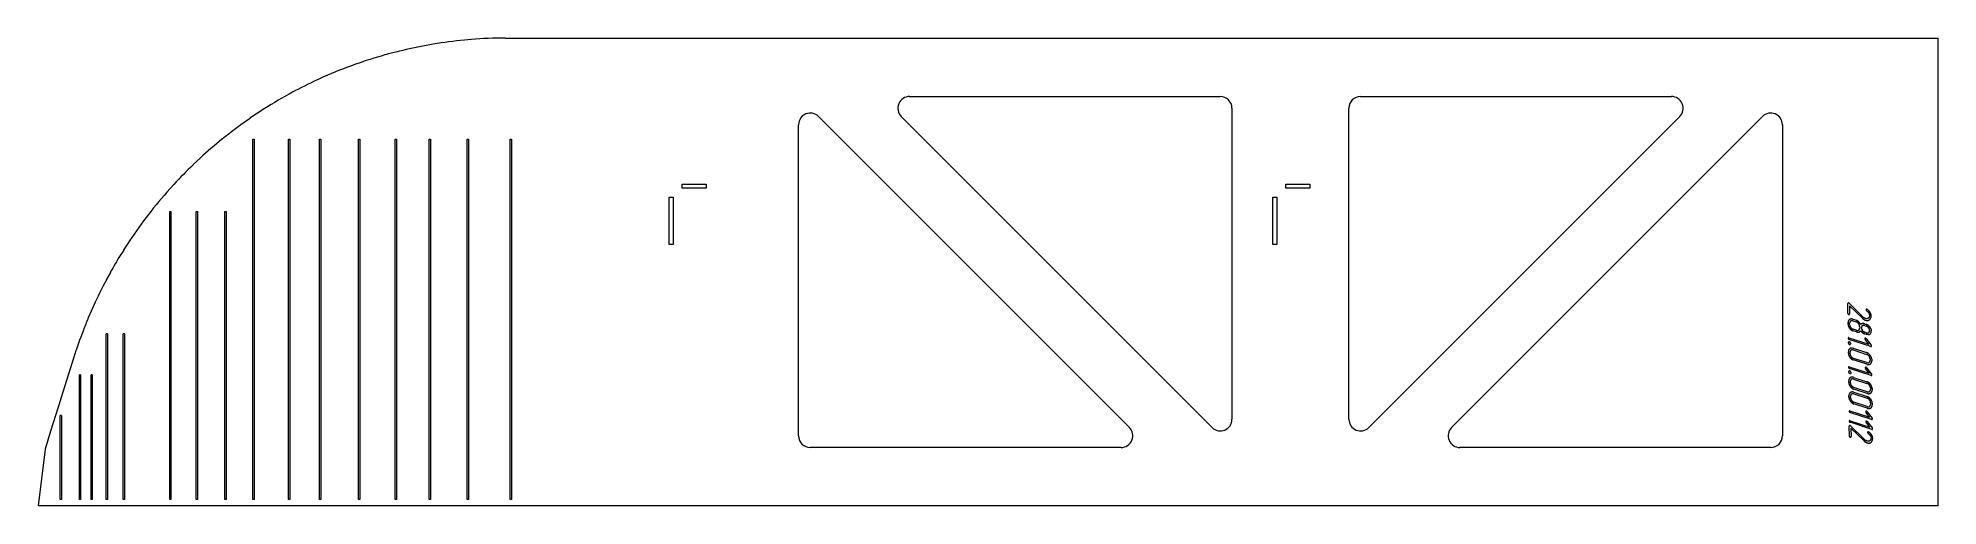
# Model space of a CAD drawing. Header units: millimetres. Extents: x 0 to 1625, y 0 to 400.
import ezdxf

# ---------------------------------------------------------------- set-up
doc = ezdxf.new("R2010")
doc.units = ezdxf.units.MM
doc.linetypes.add('K5LT_BASIC', pattern=[0])
doc.layers.add('Engraving', color=7, linetype='Continuous')

msp = doc.modelspace()

# ---------------------------------------------------------------- linework, layer by layer
at = {"color": 143, "linetype": 'K5LT_BASIC', "lineweight": 15, "true_color": 0x33acca}
for p, q in [((335.1, 394.2), (332.1, 393.7)), ((338.1, 394.8), (335.1, 394.2)), ((335.1, 394.2), (335.1, 394.2)), ((367.7, 398.5), (364.7, 398.2)), ((370.7, 398.8), (367.7, 398.5)), ((367.7, 398.5), (367.7, 398.5)), ((399.5, 400), (404.3, 400)), ((404.4, 400), (404.3, 400)), ((404.4, 400), (1625.1, 400)), ((1625.1, 0), (1625.1, 400)), ((274.6, 378.6), (271.6, 377.6)), ((274.6, 378.6), (274.7, 378.6)), ((277.7, 379.6), (274.7, 378.6)), ((306.1, 388), (303.1, 387.3)), ((309.1, 388.8), (306.1, 388)), ((306.1, 388), (306.1, 388)), ((241.3, 365.3), (238.3, 363.9)), ((244.3, 366.7), (241.3, 365.3)), ((241.3, 365.3), (241.3, 365.3)), ((214.7, 352), (211.7, 350.3)), ((214.7, 352), (214.8, 352)), ((217.7, 353.6), (214.8, 352)), ((745.4, 350), (1011.2, 350)), ((1131.2, 350), (1397.1, 350)), ((184.3, 333.4), (181.3, 331.4)), ((187.3, 335.4), (184.3, 333.4)), ((184.3, 333.4), (184.3, 333.4)), ((650.5, 60), (650.5, 325.9)), ((667.6, 332.9), (933.5, 67.1)), ((1004.2, 67.1), (738.3, 332.9)), ((1021.2, 340), (1021.2, 74.1)), ((1121.2, 74.1), (1121.2, 340)), ((1404.2, 332.9), (1138.3, 67.1)), ((1209, 67.1), (1474.9, 332.9)), ((1492, 325.9), (1492, 60)), ((160.4, 315.8), (157.4, 313.5)), ((163.4, 318.2), (160.4, 315.9)), ((160.4, 315.8), (160.4, 315.9)), ((135.8, 294.6), (132.8, 291.8)), ((138.8, 297.4), (135.8, 294.6)), ((135.8, 294.6), (135.8, 294.6)), ((113.1, 271.5), (110.1, 268.1)), ((113.1, 271.5), (113.2, 271.6)), ((116.1, 274.8), (113.2, 271.6)), ((539.7, 223.4), (539.7, 263.9)), ((539.7, 263.9), (543.2, 263.9)), ((543.2, 263.9), (543.2, 223.4)), ((551, 271.7), (551, 275.2)), ((551, 275.2), (571.5, 275.2)), ((571.5, 271.7), (551, 271.7)), ((571.5, 275.2), (571.5, 271.7)), ((1056, 223.4), (1056, 263.9)), ((1056, 263.9), (1059.5, 263.9)), ((1059.5, 263.9), (1059.5, 223.4)), ((1067.3, 271.7), (1067.3, 275.2)), ((1067.3, 275.2), (1087.8, 275.2)), ((1087.8, 271.7), (1067.3, 271.7)), ((1087.8, 275.2), (1087.8, 271.7)), ((73.3, 218.8), (70.3, 214.1)), ((73.3, 218.8), (73.4, 219.1)), ((76.3, 223.6), (73.4, 219.1)), ((543.2, 223.4), (539.7, 223.4)), ((1059.5, 223.4), (1056, 223.4)), ((61.9, 199.6), (59, 194.2)), ((58.8, 194), (55.8, 188.3)), ((58.8, 194), (59, 194.2)), ((45.8, 167.2), (42.7, 160.3)), ((48.9, 174.1), (46.1, 167.7)), ((38.8, 150.3), (36.2, 143)), ((35.6, 141.8), (32.6, 133.3)), ((30.8, 128), (19.5, 91.8)), ((19.5, 91.7), (10.8, 64)), ((19.5, 91.7), (19.5, 91.8)), ((10.8, 64), (6, 48.7)), ((926.4, 50), (660.5, 50)), ((1482, 50), (1216.1, 50)), ((6, 48.7), (0, 0)), ((19.5, 0), (0, 0)), ((19.5, 0), (19.5, 0)), ((35.6, 0), (19.5, 0)), ((36.2, 0), (35.6, 0)), ((45.8, 0), (36.2, 0)), ((46.1, 0), (45.8, 0)), ((58.8, 0), (46.1, 0)), ((59, 0), (58.8, 0)), ((73.3, 0), (59, 0)), ((73.4, 0), (73.3, 0)), ((113.1, 0), (73.4, 0)), ((113.2, 0), (113.1, 0)), ((135.8, 0), (113.2, 0)), ((160.4, 0), (135.8, 0)), ((135.8, 0), (135.8, 0)), ((184.3, 0), (160.4, 0)), ((160.4, 0), (160.4, 0)), ((214.7, 0), (184.3, 0)), ((184.3, 0), (184.3, 0)), ((214.8, 0), (214.7, 0)), ((241.3, 0), (214.8, 0)), ((274.6, 0), (241.3, 0)), ((241.3, 0), (241.3, 0)), ((274.7, 0), (274.6, 0)), ((306.1, 0), (274.7, 0)), ((335.1, 0), (306.1, 0)), ((306.1, 0), (306.1, 0)), ((335.1, 0), (335.1, 0)), ((367.7, 0), (335.1, 0)), ((367.7, 0), (367.7, 0)), ((404.3, 0), (367.7, 0)), ((404.3, 0), (404.4, 0)), ((1625.1, 0), (404.4, 0))]:
    msp.add_line(p, q, dxfattribs=at)
for centre, start, end in [((745.4, 340), 90, 225), ((1011.2, 340), 0, 90), ((1131.2, 340), 90, 180), ((1397.1, 340), 315, 90), ((660.5, 325.9), 45, 180), ((1482, 325.9), 0, 135), ((926.4, 60), 270, 45), ((1011.2, 74.1), 225, 0), ((1131.2, 74.1), 180, 315), ((1216.1, 60), 135, 270), ((660.5, 60), 180, 270), ((1482, 60), 270, 0)]:
    msp.add_arc(centre, 10, start, end, dxfattribs=at)
for centre, major_axis, ratio, start_param, end_param in [((401.7, 13), (-387.6, 0), 0.998387, 4.892912, 4.953565), ((401.7, 13), (-387.6, 0), 0.998355, 4.80806, 4.877174), ((401.7, 13), (-387.7, 0), 0.998242, 4.718171, 4.792496), ((401.7, 13), (-387.7, 0), 0.998282, 5.054602, 5.130465), ((401.7, 13), (-387.6, 0), 0.998355, 4.969563, 5.038191), ((401.7, 13), (-387.7, 0), 0.998217, 5.147496, 5.206879), ((401.8, 13), (-387.8, 0), 0.998028, 5.224578, 5.29836), ((401.8, 13), (-387.8, 0), 0.997852, 5.317086, 5.374481), ((401.9, 13), (-388, 0), 0.99753, 5.394293, 5.457657), ((402, 13), (-388.1, 0), 0.997089, 5.478965, 5.540247), ((402.3, 13), (-388.6, 0), 0.995945, 5.563462, 5.707745), ((402.9, 13), (-389.3, 0), 0.994007, 5.736893, 5.77997), ((403.8, 13), (-390.4, 0), 0.991403, 5.813124, 5.853947), ((405.7, 13), (-392.4, 0), 0.986153, 5.892864, 5.920528), ((410.4, 13), (-397.5, 0), 0.973534, 5.967105, 5.981468)]:
    msp.add_ellipse(centre, major_axis=major_axis, ratio=ratio, start_param=start_param, end_param=end_param, dxfattribs=at)
for points in [[(45.8, 167.2), (45.8, 167.3), (45.9, 167.4), (46, 167.6), (46.1, 167.7)], [(35.6, 141.8), (35.7, 142), (35.9, 142.4), (36.1, 142.8), (36.2, 143)]]:
    msp.add_open_spline(points, degree=3, dxfattribs=at)
at = {"layer": 'Engraving', "color": 143, "linetype": 'K5LT_BASIC', "lineweight": 15, "true_color": 0x33acca}
for p, q in [((183.8, 5.4), (183.8, 313.6)), ((183.8, 313.6), (184.8, 313.6)), ((184.8, 313.6), (184.8, 5.4)), ((214.3, 5.4), (214.3, 313.6)), ((214.3, 313.6), (215.3, 313.6)), ((215.3, 313.6), (215.3, 5.4)), ((240.8, 5.4), (240.8, 313.6)), ((240.8, 313.6), (241.8, 313.6)), ((241.8, 313.6), (241.8, 5.4)), ((274.2, 5.4), (274.2, 313.6)), ((274.2, 313.6), (275.2, 313.6)), ((275.2, 313.6), (275.2, 5.4)), ((305.6, 5.4), (305.6, 313.6)), ((305.6, 313.6), (306.6, 313.6)), ((306.6, 313.6), (306.6, 5.4)), ((334.6, 5.4), (334.6, 313.6)), ((334.6, 313.6), (335.6, 313.6)), ((335.6, 313.6), (335.6, 5.4)), ((367.2, 5.4), (367.2, 313.6)), ((367.2, 313.6), (368.2, 313.6)), ((368.2, 313.6), (368.2, 5.4)), ((403.9, 5.4), (403.9, 313.6)), ((403.9, 313.6), (404.9, 313.6)), ((404.9, 313.6), (404.9, 5.4)), ((112.7, 5.4), (112.7, 251.7)), ((112.7, 251.7), (113.7, 251.7)), ((113.7, 251.7), (113.7, 5.4)), ((135.3, 5.4), (135.3, 251.7)), ((135.3, 251.7), (136.3, 251.7)), ((136.3, 251.7), (136.3, 5.4)), ((159.9, 5.4), (159.9, 251.7)), ((159.9, 251.7), (160.9, 251.7)), ((160.9, 251.7), (160.9, 5.4)), ((1548, 164.5), (1547.8, 173)), ((1549, 173.3), (1560.9, 161.6)), ((1549.3, 171.2), (1549.4, 164.1)), ((1560.1, 160.7), (1549.3, 171.2)), ((1564.2, 168.2), (1564.4, 168)), ((58.4, 5.4), (58.4, 147.2)), ((59.4, 147.2), (58.4, 147.2)), ((59.4, 147.2), (59.4, 5.4)), ((72.9, 5.4), (72.9, 147.2)), ((73.9, 147.2), (72.9, 147.2)), ((73.9, 147.2), (73.9, 5.4)), ((1548.1, 155.4), (1548.1, 156.8)), ((1549.5, 154.9), (1549.5, 156.3)), ((1552.3, 159.6), (1555.1, 158.7)), ((1552.3, 158.2), (1555.2, 157.3)), ((1555.2, 150.2), (1552.4, 151.1)), ((1555.3, 148.8), (1552.4, 149.7)), ((1558, 153.5), (1558.1, 152.1)), ((1560.9, 161.6), (1561.5, 161.1)), ((1561.5, 161.1), (1562, 160.7)), ((1562.3, 155.7), (1563.7, 155.2)), ((1562.3, 154.3), (1563.7, 153.8)), ((1563.8, 148.1), (1562.4, 148.6)), ((1563.8, 146.7), (1562.4, 147.2)), ((1564.3, 146.5), (1563.8, 146.7)), ((1564.7, 146.5), (1564.3, 146.5)), ((1565.5, 146.4), (1564.7, 146.5)), ((1567.7, 151.3), (1568, 150.5)), ((1568, 150.5), (1568, 150)), ((1568, 150), (1568, 149.6)), ((1548.4, 130.5), (1548.4, 131.9)), ((1548.9, 143.8), (1565.8, 138.4)), ((1567.5, 136.4), (1548.9, 142.4)), ((1549.8, 130), (1549.8, 131.4)), ((1552.6, 134.8), (1564, 131.1)), ((1552.6, 133.4), (1564, 129.6)), ((1565.8, 138.4), (1562.7, 142.4)), ((1563.6, 143.1), (1568, 137.4)), ((1549.2, 119), (1566.1, 113.5)), ((1567.8, 111.5), (1549.3, 117.5)), ((1564.1, 122.5), (1552.7, 126.2)), ((1564.1, 121.1), (1552.7, 124.8)), ((1566.1, 113.5), (1563, 117.5)), ((1564, 118.2), (1568.3, 112.6)), ((1566.9, 125.9), (1566.9, 124.4)), ((1568.4, 125.4), (1568.4, 124)), ((35.4, 5.4), (35.4, 112.1)), ((36.4, 112.1), (35.4, 112.1)), ((36.4, 112.1), (36.4, 5.4)), ((45.4, 5.4), (45.4, 112.1)), ((46.4, 112.1), (45.4, 112.1)), ((46.4, 112.1), (46.4, 5.4)), ((1548.7, 105.6), (1548.7, 107)), ((1550.1, 105.1), (1550.1, 106.6)), ((1552.9, 109.9), (1564.3, 106.2)), ((1552.9, 108.5), (1564.3, 104.8)), ((1564.4, 97.6), (1553, 101.4)), ((1564.5, 96.2), (1553, 99.9)), ((1567.2, 101), (1567.3, 99.6)), ((1568.7, 100.5), (1568.7, 99.1)), ((1548.9, 92.9), (1548.8, 94.3)), ((1549.7, 81.4), (1566.6, 75.9)), ((1550.3, 92.5), (1550.3, 93.9)), ((1553.1, 97.2), (1564.5, 93.5)), ((1553.1, 95.8), (1564.5, 92.1)), ((1564.6, 84.9), (1553.2, 88.7)), ((1564.6, 83.5), (1553.2, 87.2)), ((1567.4, 88.3), (1567.4, 86.9)), ((1568.8, 87.8), (1568.8, 86.4)), ((19, 5.4), (19, 77.4)), ((20, 77.4), (19, 77.4)), ((20, 77.4), (20, 5.4)), ((1549.3, 59.8), (1549.2, 68.3)), ((1568.3, 73.9), (1549.7, 80)), ((1549.8, 72.9), (1566.7, 67.5)), ((1568.4, 65.5), (1549.8, 71.5)), ((1550.3, 68.5), (1562.2, 56.8)), ((1561.5, 55.9), (1550.6, 66.5)), ((1550.6, 66.5), (1550.7, 59.3)), ((1566.6, 75.9), (1563.5, 80)), ((1566.7, 67.5), (1563.6, 71.5)), ((1564.4, 80.6), (1568.8, 75)), ((1564.5, 72.2), (1568.9, 66.5)), ((1562.2, 56.8), (1562.8, 56.3)), ((1562.8, 56.3), (1563.3, 56)), ((1565.5, 63.4), (1565.8, 63.3)), ((20, 5.4), (19, 5.4)), ((36.4, 5.4), (35.4, 5.4)), ((46.4, 5.4), (45.4, 5.4)), ((59.4, 5.4), (58.4, 5.4)), ((73.9, 5.4), (72.9, 5.4)), ((113.7, 5.4), (112.7, 5.4)), ((136.3, 5.4), (135.3, 5.4)), ((160.9, 5.4), (159.9, 5.4)), ((184.8, 5.4), (183.8, 5.4)), ((215.3, 5.4), (214.3, 5.4)), ((241.8, 5.4), (240.8, 5.4)), ((275.2, 5.4), (274.2, 5.4)), ((306.6, 5.4), (305.6, 5.4)), ((335.6, 5.4), (334.6, 5.4)), ((368.2, 5.4), (367.2, 5.4)), ((404.9, 5.4), (403.9, 5.4))]:
    msp.add_line(p, q, dxfattribs=at)
for points in [[(1548.1, 173.4), (1547.8, 173.3), (1547.8, 173)], [(1548, 164.5), (1548, 164.2), (1548.2, 163.9)], [(1548.6, 173.5), (1548.3, 173.6), (1548.1, 173.4)], [(1548.2, 163.9), (1548.4, 163.7), (1548.7, 163.6)], [(1549, 173.3), (1548.8, 173.4), (1548.6, 173.5)], [(1548.7, 163.6), (1548.9, 163.5), (1549.2, 163.7)], [(1549.2, 163.7), (1549.4, 163.8), (1549.4, 164.1)], [(1563.7, 168.1), (1563.5, 168), (1563.5, 167.7)], [(1563.5, 167.7), (1563.5, 167.4), (1563.6, 167.2)], [(1563.6, 167.2), (1563.7, 167), (1564, 166.9)], [(1564.2, 168.2), (1563.9, 168.3), (1563.7, 168.1)], [(1564, 166.9), (1565.3, 165.9), (1565.9, 164.9)], [(1567.1, 165.3), (1566.2, 166.9), (1564.4, 168)], [(1565.9, 164.9), (1566.4, 163.9), (1566.4, 162.9)], [(1566.4, 162.9), (1566.4, 162.2), (1566.2, 161.6)], [(1567.9, 162.5), (1567.9, 164), (1567.1, 165.3)], [(1549.3, 159.3), (1548, 158.4), (1548.1, 156.8)], [(1548.1, 155.4), (1548.1, 153.6), (1549.4, 151.9)], [(1552.3, 159.6), (1550.5, 160.2), (1549.3, 159.3)], [(1549.4, 151.9), (1550.6, 150.3), (1552.4, 149.7)], [(1550.3, 158), (1549.5, 157.4), (1549.5, 156.3)], [(1549.5, 154.9), (1549.5, 153.7), (1550.4, 152.6)], [(1552.3, 158.2), (1551.1, 158.6), (1550.3, 158)], [(1550.4, 152.6), (1551.2, 151.5), (1552.4, 151.1)], [(1557.2, 157.4), (1556.2, 158.4), (1555.1, 158.7)], [(1557.2, 155.8), (1556.3, 156.9), (1555.2, 157.3)], [(1555.2, 150.2), (1556.4, 149.8), (1557.2, 150.3)], [(1555.3, 148.8), (1556.5, 148.4), (1557.5, 148.7)], [(1559, 155.2), (1558.2, 156.5), (1557.2, 157.4)], [(1558, 153.5), (1558, 154.7), (1557.2, 155.8)], [(1557.2, 150.3), (1558.1, 150.9), (1558.1, 152.1)], [(1557.5, 148.7), (1558.6, 149), (1559, 149.8)], [(1560.4, 155.9), (1559.5, 155.7), (1559, 155.2)], [(1559, 149.8), (1559.7, 148.8), (1560.5, 148.1)], [(1560.3, 154.1), (1559.5, 153.5), (1559.5, 152.4)], [(1559.5, 152.4), (1559.5, 151.2), (1560.3, 150.1)], [(1560.1, 160.7), (1561, 159.9), (1561.7, 159.4)], [(1562.3, 154.3), (1561.1, 154.6), (1560.3, 154.1)], [(1560.3, 150.1), (1561.1, 149), (1562.4, 148.6)], [(1562.3, 155.7), (1561.3, 156), (1560.4, 155.9)], [(1560.5, 148.1), (1561.3, 147.5), (1562.4, 147.2)], [(1561.7, 159.4), (1562.4, 159), (1563, 158.8)], [(1563, 160.2), (1562.5, 160.4), (1562, 160.7)], [(1565.5, 160.6), (1564.5, 159.8), (1563, 160.2)], [(1563, 158.8), (1565.1, 158.1), (1566.5, 159.3)], [(1566.8, 153), (1565.4, 154.7), (1563.7, 155.2)], [(1565.8, 152.3), (1564.9, 153.4), (1563.7, 153.8)], [(1563.8, 148.1), (1565, 147.7), (1565.8, 148.3)], [(1566.2, 161.6), (1565.9, 161), (1565.5, 160.6)], [(1565.5, 146.4), (1566.2, 146.5), (1566.8, 146.9)], [(1566.6, 150), (1566.6, 151.2), (1565.8, 152.3)], [(1565.8, 148.3), (1566.6, 148.8), (1566.6, 150)], [(1566.5, 159.3), (1567.9, 160.4), (1567.9, 162.5)], [(1567.7, 151.3), (1567.4, 152.2), (1566.8, 153)], [(1566.8, 146.9), (1568.1, 147.8), (1568, 149.6)], [(1548.4, 143.8), (1548.2, 143.5), (1548.2, 143.4)], [(1548.2, 143.4), (1548.2, 143), (1548.4, 142.8)], [(1548.6, 140.2), (1548.3, 140), (1548.3, 139.5)], [(1548.3, 139.5), (1548.3, 139), (1548.6, 138.6)], [(1548.9, 143.8), (1548.6, 144), (1548.4, 143.8)], [(1548.4, 142.8), (1548.6, 142.5), (1548.9, 142.4)], [(1549.6, 134.4), (1548.3, 133.5), (1548.4, 131.9)], [(1548.4, 130.5), (1548.4, 128.7), (1549.7, 127)], [(1549.3, 140.2), (1548.9, 140.4), (1548.6, 140.2)], [(1548.6, 138.6), (1549, 138.2), (1549.4, 138.1)], [(1550, 139.7), (1549.6, 140.2), (1549.3, 140.2)], [(1549.4, 138.1), (1549.7, 138), (1550.1, 138.2)], [(1552.6, 134.8), (1550.8, 135.4), (1549.6, 134.4)], [(1550.6, 133.1), (1549.8, 132.6), (1549.8, 131.4)], [(1549.8, 130), (1549.8, 128.9), (1550.7, 127.8)], [(1550.4, 138.8), (1550.4, 139.3), (1550, 139.7)], [(1550.1, 138.2), (1550.4, 138.4), (1550.4, 138.8)], [(1552.6, 133.4), (1551.5, 133.7), (1550.6, 133.1)], [(1562.6, 143.4), (1562.4, 143.2), (1562.4, 142.9)], [(1562.4, 142.9), (1562.4, 142.7), (1562.7, 142.4)], [(1563.2, 143.4), (1562.9, 143.5), (1562.6, 143.4)], [(1563.6, 143.1), (1563.3, 143.4), (1563.2, 143.4)], [(1567, 128.8), (1565.7, 130.5), (1564, 131.1)], [(1567.5, 136.4), (1567.8, 136.3), (1568, 136.4)], [(1568.2, 136.9), (1568.2, 137.2), (1568, 137.4)], [(1568, 136.4), (1568.2, 136.6), (1568.2, 136.9)], [(1548.7, 118.9), (1548.5, 118.6), (1548.5, 118.5)], [(1548.5, 118.5), (1548.5, 118.2), (1548.7, 117.9)], [(1548.9, 115.3), (1548.6, 115.1), (1548.6, 114.6)], [(1548.6, 114.6), (1548.6, 114.1), (1548.9, 113.7)], [(1549.2, 119), (1548.9, 119.1), (1548.7, 118.9)], [(1548.7, 117.9), (1548.9, 117.7), (1549.3, 117.5)], [(1549.6, 115.4), (1549.2, 115.5), (1548.9, 115.3)], [(1550.3, 114.9), (1549.9, 115.3), (1549.6, 115.4)], [(1549.7, 127), (1551, 125.4), (1552.7, 124.8)], [(1550.7, 113.9), (1550.7, 114.5), (1550.3, 114.9)], [(1550.4, 113.3), (1550.7, 113.6), (1550.7, 113.9)], [(1550.7, 127.8), (1551.5, 126.6), (1552.7, 126.2)], [(1563, 118.5), (1562.8, 118.4), (1562.8, 118.1)], [(1562.8, 118.1), (1562.8, 117.8), (1563, 117.5)], [(1563.5, 118.6), (1563.2, 118.7), (1563, 118.5)], [(1564, 118.2), (1563.6, 118.5), (1563.5, 118.6)], [(1566.1, 128.1), (1565.2, 129.2), (1564, 129.6)], [(1564.1, 122.5), (1565.3, 122.1), (1566.1, 122.7)], [(1564.1, 121.1), (1565.9, 120.5), (1567.2, 121.4)], [(1566.9, 125.9), (1566.9, 127), (1566.1, 128.1)], [(1566.1, 122.7), (1567, 123.3), (1566.9, 124.4)], [(1568.4, 125.4), (1568.3, 127.2), (1567, 128.8)], [(1567.2, 121.4), (1568.4, 122.2), (1568.4, 124)], [(1549.9, 109.6), (1548.7, 108.7), (1548.7, 107)], [(1548.7, 105.6), (1548.7, 103.8), (1550, 102.2)], [(1548.9, 113.7), (1549.3, 113.4), (1549.7, 113.2)], [(1549.7, 113.2), (1550.1, 113.1), (1550.4, 113.3)], [(1552.9, 109.9), (1551.1, 110.5), (1549.9, 109.6)], [(1550, 102.2), (1551.3, 100.5), (1553, 99.9)], [(1550.9, 108.3), (1550.1, 107.7), (1550.1, 106.6)], [(1550.1, 105.1), (1550.1, 104), (1551, 102.9)], [(1552.9, 108.5), (1551.8, 108.9), (1550.9, 108.3)], [(1551, 102.9), (1551.8, 101.8), (1553, 101.4)], [(1567.3, 104), (1566, 105.6), (1564.3, 106.2)], [(1566.4, 103.3), (1565.5, 104.4), (1564.3, 104.8)], [(1564.4, 97.6), (1565.6, 97.3), (1566.4, 97.8)], [(1567.2, 101), (1567.2, 102.2), (1566.4, 103.3)], [(1566.4, 97.8), (1567.3, 98.4), (1567.3, 99.6)], [(1568.7, 100.5), (1568.6, 102.3), (1567.3, 104)], [(1567.5, 96.5), (1568.7, 97.4), (1568.7, 99.1)], [(1567.8, 111.5), (1568.1, 111.4), (1568.3, 111.6)], [(1568.5, 112), (1568.5, 112.3), (1568.3, 112.6)], [(1568.3, 111.6), (1568.5, 111.7), (1568.5, 112)], [(1550.1, 96.9), (1548.8, 96), (1548.8, 94.3)], [(1548.9, 92.9), (1548.9, 91.1), (1550.2, 89.5)], [(1549.2, 81.4), (1549, 81.1), (1549, 80.9)], [(1549.7, 81.4), (1549.4, 81.5), (1549.2, 81.4)], [(1553.1, 97.2), (1551.3, 97.8), (1550.1, 96.9)], [(1550.2, 89.5), (1551.4, 87.8), (1553.2, 87.2)], [(1551.1, 95.6), (1550.3, 95), (1550.3, 93.9)], [(1550.3, 92.5), (1550.3, 91.3), (1551.1, 90.2)], [(1553.1, 95.8), (1551.9, 96.2), (1551.1, 95.6)], [(1551.1, 90.2), (1552, 89.1), (1553.2, 88.7)], [(1564.5, 96.2), (1566.2, 95.6), (1567.5, 96.5)], [(1567.5, 91.3), (1566.2, 92.9), (1564.5, 93.5)], [(1566.5, 90.6), (1565.7, 91.7), (1564.5, 92.1)], [(1564.6, 84.9), (1565.8, 84.6), (1566.6, 85.1)], [(1564.6, 83.5), (1566.4, 82.9), (1567.6, 83.8)], [(1567.4, 88.3), (1567.4, 89.5), (1566.5, 90.6)], [(1566.6, 85.1), (1567.4, 85.7), (1567.4, 86.9)], [(1568.8, 87.8), (1568.8, 89.6), (1567.5, 91.3)], [(1567.6, 83.8), (1568.9, 84.7), (1568.8, 86.4)], [(1549, 80.9), (1549, 80.6), (1549.2, 80.4)], [(1549.3, 72.9), (1549.1, 72.6), (1549.1, 72.5)], [(1549.1, 72.5), (1549.1, 72.1), (1549.3, 71.9)], [(1549.2, 80.4), (1549.4, 80.1), (1549.7, 80)], [(1549.4, 68.7), (1549.2, 68.5), (1549.2, 68.3)], [(1549.8, 72.9), (1549.5, 73.1), (1549.3, 72.9)], [(1549.3, 71.9), (1549.5, 71.6), (1549.8, 71.5)], [(1549.9, 68.7), (1549.6, 68.8), (1549.4, 68.7)], [(1550.3, 68.5), (1550.1, 68.6), (1549.9, 68.7)], [(1563.4, 81), (1563.2, 80.8), (1563.2, 80.5)], [(1563.2, 80.5), (1563.2, 80.2), (1563.5, 80)], [(1563.6, 72.5), (1563.3, 72.3), (1563.3, 72)], [(1563.3, 72), (1563.3, 71.8), (1563.6, 71.5)], [(1564, 81), (1563.7, 81.1), (1563.4, 81)], [(1564.1, 72.5), (1563.8, 72.6), (1563.6, 72.5)], [(1564.4, 80.6), (1564.1, 81), (1564, 81)], [(1564.5, 72.2), (1564.2, 72.5), (1564.1, 72.5)], [(1568.3, 73.9), (1568.6, 73.8), (1568.8, 74)], [(1568.4, 65.5), (1568.7, 65.4), (1568.9, 65.5)], [(1569, 74.4), (1569, 74.7), (1568.8, 75)], [(1568.8, 74), (1569, 74.2), (1569, 74.4)], [(1569.1, 66), (1569.1, 66.3), (1568.9, 66.5)], [(1568.9, 65.5), (1569.1, 65.7), (1569.1, 66)], [(1549.3, 59.8), (1549.3, 59.4), (1549.5, 59.2)], [(1549.5, 59.2), (1549.8, 58.9), (1550, 58.8)], [(1550, 58.8), (1550.3, 58.7), (1550.5, 58.9)], [(1550.5, 58.9), (1550.7, 59), (1550.7, 59.3)], [(1561.5, 55.9), (1562.3, 55.1), (1563, 54.7)], [(1563, 54.7), (1563.7, 54.2), (1564.4, 54)], [(1564.4, 55.5), (1563.8, 55.6), (1563.3, 56)], [(1566.8, 55.8), (1565.8, 55), (1564.4, 55.5)], [(1564.4, 54), (1566.4, 53.3), (1567.9, 54.5)], [(1565, 63.3), (1564.8, 63.2), (1564.8, 62.9)], [(1564.8, 62.9), (1564.9, 62.6), (1565, 62.5)], [(1565.5, 63.4), (1565.2, 63.5), (1565, 63.3)], [(1565, 62.5), (1565.1, 62.3), (1565.3, 62.1)], [(1565.3, 62.1), (1566.6, 61.1), (1567.2, 60.1)], [(1568.4, 60.6), (1567.5, 62.1), (1565.8, 63.3)], [(1567.5, 56.8), (1567.2, 56.2), (1566.8, 55.8)], [(1567.2, 60.1), (1567.8, 59.1), (1567.8, 58.1)], [(1567.8, 58.1), (1567.8, 57.4), (1567.5, 56.8)], [(1567.9, 54.5), (1569.2, 55.7), (1569.2, 57.7)], [(1569.2, 57.7), (1569.2, 59.2), (1568.4, 60.6)]]:
    msp.add_open_spline(points, degree=2, dxfattribs=at)

doc.saveas('drawing.dxf')
